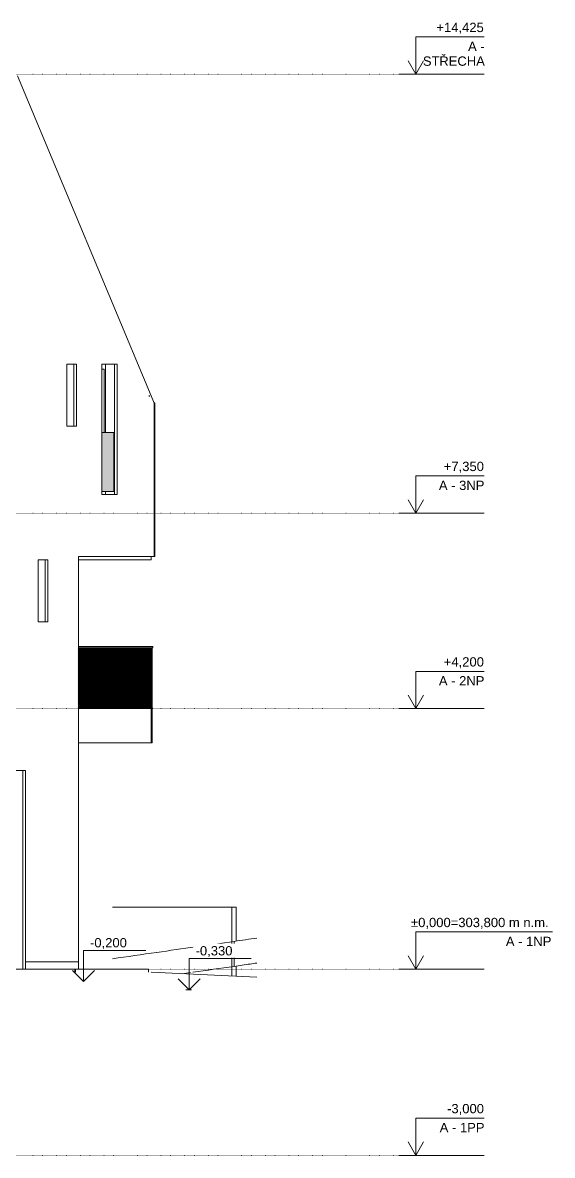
# Model space of a CAD drawing. Header units: millimetres. Extents: x -6736 to 224393, y -6260 to 72638.
# Drawn here: x 22826 to 31360, y -3000 to 15255 of the extents above; entities that cross this region are included whole.
import ezdxf

# ---------------------------------------------------------------- set-up
doc = ezdxf.new("R2010")
doc.units = ezdxf.units.MM
doc.linetypes.add('HA_Dot-S4mm', pattern=[4, 0, -4])
for name, color, linetype, lineweight in [('A-CLNG-____-OTLN', 9, 'Continuous', 9), ('A-DETL-____-OTLN', 9, 'Continuous', 25), ('A-DETL-____-THIN', 9, 'Continuous', 9), ('A-FLOR-____-OTLN', 9, 'Continuous', 9), ('A-FLOR-HRAL-OTLN', 9, 'Continuous', 9), ('A-FLOR-LEVL-OTLN', 9, 'Continuous', 9), ('A-GLAZ-____-OTLN', 9, 'Continuous', 5), ('A-WALL-____-OTLN', 9, 'Continuous', 9), ('G-____-____-DIMS', 9, 'Continuous', 5)]:
    doc.layers.add(name, color=color, linetype=linetype, lineweight=lineweight)
doc.styles.add('Arial', font='arial.ttf', dxfattribs={"height": 150})

# ---------------------------------------------------------------- blocks, each defined once
blk = doc.blocks.new('HA_WD_SinglePanel - 1000x2100-2168132-A_pohled jižní_DPS pohled')
at = {"layer": 'A-GLAZ-____-OTLN', "color": 250}
for p, q in [((24160, 8650), (24160, 9750)), ((24102, 9670), (24140, 9670)), ((24140, 9670), (24140, 8650)), ((24160, 7650), (24160, 7700))]:
    blk.add_line(p, q, dxfattribs=at)
blk = doc.blocks.new('Railing - 40 x12 mm-V6-A_pohled jižní_DPS pohled')
at = {"layer": 'A-FLOR-HRAL-OTLN'}
for points in [[(24909, 4205), (24909, 5180), (24893, 5180), (24893, 4205)], [(24912, 4205), (24912, 5180), (24909, 5180), (24909, 4205)]]:
    blk.add_hatch(color=256, dxfattribs=at).paths.add_polyline_path(points)
at = {"layer": 'A-FLOR-HRAL-OTLN', "color": 7}
for p, q in [((24912, 5180), (24909, 5180)), ((24909, 5180), (24909, 4205)), ((24912, 4205), (24912, 5180)), ((24909, 4205), (24912, 4205))]:
    blk.add_line(p, q, dxfattribs=at)
blk = doc.blocks.new('Railing - Railing-1473541-A_pohled jižní_DPS pohled')
at = {"layer": 'A-FLOR-HRAL-OTLN'}
blk.add_hatch(color=256, dxfattribs=at).paths.add_polyline_path([(24924, 4200), (24924, 4205), (23725, 4205), (23725, 4200), (24898, 4200)])
at = {"layer": 'A-FLOR-HRAL-OTLN', "color": 7}
for p, q in [((23725, 4205), (24280, 4205)), ((24281, 4205), (24924, 4205)), ((24924, 4200), (24898, 4200)), ((24924, 4200), (24924, 4205))]:
    blk.add_line(p, q, dxfattribs=at)
for p in [(-1180, 0), (-1161, 0), (-1142, 0), (-1123, 0), (-1104, 0), (-1085, 0), (-1066, 0), (-1047, 0), (-1028, 0), (-1009, 0), (-990, 0), (-971, 0), (-952, 0), (-933, 0), (-914, 0), (-894, 0), (-875, 0), (-856, 0), (-837, 0), (-818, 0), (-799, 0), (-780, 0), (-761, 0), (-742, 0), (-723, 0), (-704, 0), (-685, 0), (-666, 0), (-647, 0), (-628, 0), (-609, 0), (-590, 0), (-571, 0), (-552, 0), (-533, 0), (-514, 0), (-495, 0), (-476, 0), (-457, 0), (-438, 0), (-419, 0), (-400, 0), (-381, 0), (-362, 0), (-343, 0), (-324, 0), (-305, 0), (-285, 0), (-266, 0), (-247, 0), (-228, 0), (-209, 0), (-190, 0), (-171, 0), (-152, 0), (-133, 0), (-114, 0), (-95, 0), (-76, 0), (-57, 0), (-38, 0), (-19, 0), (0, 0)]:
    blk.add_blockref('Railing - 40 x12 mm-V6-A_pohled jižní_DPS pohled', p)
blk = doc.blocks.new('Top Rail Type - Top Rail_Internal_-1473574-A_pohled jižní_DPS pohled')
at = {"layer": 'A-FLOR-HRAL-OTLN'}
blk.add_hatch(color=256, dxfattribs=at).paths.add_polyline_path([(24538, 5180), (24924, 5180), (24924, 5200), (23725, 5200), (23725, 5180), (24280, 5180)])
at = {"layer": 'A-FLOR-HRAL-OTLN', "color": 7}
for p, q in [((24924, 5200), (23725, 5200)), ((24280, 5180), (23725, 5180)), ((24924, 5180), (24281, 5180)), ((24924, 5180), (24924, 5200))]:
    blk.add_line(p, q, dxfattribs=at)
blk = doc.blocks.new('Railing - Railing-1653329-A_pohled jižní_DPS pohled')
at = {"layer": 'A-FLOR-HRAL-OTLN'}
blk.add_hatch(color=256, dxfattribs=at).paths.add_polyline_path([(24296, 7700), (24296, 8650), (24102, 8650), (24102, 7700)])
at = {"layer": 'A-FLOR-HRAL-OTLN', "color": 7}
for p, q in [((24102, 8650), (24296, 8650)), ((24296, 8650), (24296, 7700)), ((24102, 7700), (24296, 7700))]:
    blk.add_line(p, q, dxfattribs=at)
blk = doc.blocks.new('185-01_OBJEKT A_Central_rvt-1-A_pohled jižní_DPS pohled')
at = {"layer": 'A-CLNG-____-OTLN', "color": 7}
for p, q in [((24898, 6600), (23725, 6600)), ((24898, 6650), (24898, 6600))]:
    blk.add_line(p, q, dxfattribs=at)
at = {"layer": 'A-DETL-____-OTLN', "color": 10}
blk.add_line((24875, 9235), (24857, 9235), dxfattribs=at)
at = {"layer": 'A-FLOR-____-OTLN', "color": 7}
for p in [(23725, 0), (24853, -50)]:
    blk.add_line(p, (24853, 0), dxfattribs=at)
at = {"layer": 'A-WALL-____-OTLN', "color": 7}
for p, q in [((24949, 9111), (22745, 14398)), ((23540, 8750), (23540, 9750)), ((23540, 9750), (23694, 9750)), ((23651, 9750), (23651, 8750)), ((23651, 8750), (23651, 9750)), ((23694, 9750), (23694, 8750)), ((24102, 7650), (24102, 9750)), ((24102, 9750), (24349, 9750)), ((24306, 7650), (24306, 9750)), ((24306, 9750), (24306, 7650)), ((24349, 9750), (24349, 7650)), ((24944, 9128), (24941, 9128)), ((24944, 6650), (24944, 9128)), ((24944, 9128), (24956, 9128)), ((24956, 9128), (24956, 6650)), ((24949, 6650), (24949, 9111)), ((23694, 8750), (23540, 8750)), ((24349, 7650), (24102, 7650)), ((23076, 5600), (23076, 6600)), ((23076, 6600), (23231, 6600)), ((23187, 6600), (23187, 5600)), ((23187, 5600), (23187, 6600)), ((23231, 6600), (23231, 5600)), ((23725, 4200), (23725, 6650)), ((23725, 6650), (24949, 6650)), ((24956, 6650), (24944, 6650)), ((23231, 5600), (23076, 5600)), ((24911, 4200), (24911, 3650)), ((23725, 0), (23725, 3650)), ((24898, 3650), (24908, 3650)), ((24911, 3650), (24908, 3650)), ((22622, 3200), (22869, 3200)), ((22826, 3200), (22826, 0)), ((22826, 0), (22826, 3200)), ((22869, 3200), (22869, 0)), ((22826, 0), (22622, 0)), ((22869, 0), (22826, 0)), ((22869, 0), (23725, 0)), ((23667, -50), (23667, 0)), ((23667, -50), (23667, 0)), ((23678, 0), (23678, -50))]:
    blk.add_line(p, q, dxfattribs=at)
at = {"layer": 'A-FLOR-HRAL-OTLN', "lineweight": 9}
for name in ['Railing - Railing-1653329-A_pohled jižní_DPS pohled', 'Railing - Railing-1473541-A_pohled jižní_DPS pohled', 'Top Rail Type - Top Rail_Internal_-1473574-A_pohled jižní_DPS pohled']:
    blk.add_blockref(name, (0, 0), dxfattribs=at)
at = {"layer": 'A-GLAZ-____-OTLN', "lineweight": 9}
blk.add_blockref('HA_WD_SinglePanel - 1000x2100-2168132-A_pohled jižní_DPS pohled', (0, 0), dxfattribs=at)
blk = doc.blocks.new('Ramp - Ramp-2024211-A_pohled jižní_DPS pohled')
at = {"layer": 'A-FLOR-LEVL-OTLN'}
blk.add_line((26234, 46), (26234, 449), dxfattribs=at)
blk.add_open_spline([(24273, 169), (24510, 203), (25164, 296), (25818, 390), (26234, 449)], degree=3, knots=[-0.1745538, -0.1745538, -0.1745538, -0.1745538, -0.1111111, 0, 0, 0, 0], dxfattribs=at)
for points in [[(26234, 449), (26357, 467), (26480, 485), (26601, 502)], [(26234, 46), (26012, 14), (25791, -17), (25570, -49)], [(26362, 65), (26319, 59), (26277, 52), (26234, 46)], [(26489, 83), (26447, 77), (26404, 71), (26362, 65)], [(26601, 99), (26564, 94), (26527, 88), (26489, 83)], [(25532, -54), (25487, -61), (25442, -67), (25397, -74)]]:
    blk.add_open_spline(points, degree=3, dxfattribs=at)
blk = doc.blocks.new('Level - _0_000-367059-A_pohled jižní_DPS pohled')
at = {"layer": 'A-FLOR-LEVL-OTLN'}
for p, q in [((29160, 600), (29160, 0)), ((31360, 600), (29160, 600)), ((29160, 0), (29035, 217)), ((29160, 0), (29285, 217)), ((30260, 0), (28885, 0))]:
    blk.add_line(p, q, dxfattribs=at)
blk = doc.blocks.new('Level - Generic Level-367061-A_pohled jižní_DPS pohled')
at = {"layer": 'A-FLOR-LEVL-OTLN'}
for p, q in [((30260, 7950), (29160, 7950)), ((29160, 7950), (29160, 7350)), ((29160, 7350), (29035, 7567)), ((29160, 7350), (29285, 7567)), ((30260, 7350), (28885, 7350))]:
    blk.add_line(p, q, dxfattribs=at)
blk = doc.blocks.new('Spot Elevations - Default-792506-A_pohled jižní_DPS pohled')
at = {"layer": 'G-____-____-DIMS', "lineweight": 9}
for p, q in [((16211, 450), (15211, 450)), ((15211, 450), (15211, -50)), ((15034, 127), (15211, -50)), ((15211, -50), (15387, 127))]:
    blk.add_line(p, q, dxfattribs=at)

msp = doc.modelspace()

# ---------------------------------------------------------------- linework, layer by layer
at = {"layer": 'A-DETL-____-THIN'}
for p, q in [((24898, 4200), (23725, 4200)), ((23725, 4200), (23725, 3650)), ((24898, 3650), (24898, 4200)), ((23725, 3650), (24898, 3650)), ((22869, 120), (23725, 120)), ((26601, -130), (24898, -50))]:
    msp.add_line(p, q, dxfattribs=at)
at = {"layer": 'A-FLOR-LEVL-OTLN', "linetype": 'HA_Dot-S4mm', "lineweight": 5}
for p, q in [((-4080, 14425), (29160, 14425)), ((-4080, 7350), (29160, 7350)), ((-4080, 4200), (29160, 4200)), ((-4080, -3000), (29160, -3000))]:
    msp.add_line(p, q, dxfattribs=at)
at = {"layer": 'A-FLOR-LEVL-OTLN', "linetype": 'HA_Dot-S4mm'}
msp.add_line((-4080, 0), (29160, 0), dxfattribs=at)
at = {"layer": 'A-WALL-____-OTLN'}
for p, q in [((26268, 1000), (24273, 1000)), ((26194, -111), (26194, 1000)), ((26268, 1000), (26268, 454)), ((26268, 45), (26268, -114))]:
    msp.add_line(p, q, dxfattribs=at)
at = {"layer": 'G-____-____-DIMS', "lineweight": 9}
for p, q in [((23808, -200), (23807, -200)), ((25453, -330), (25544, -330)), ((25544, -330), (25508, -330))]:
    msp.add_line(p, q, dxfattribs=at)

# ---------------------------------------------------------------- block references
at = {"lineweight": 5}
msp.add_blockref('185-01_OBJEKT A_Central_rvt-1-A_pohled jižní_DPS pohled', (0, 0), dxfattribs=at)
at = {"layer": 'A-FLOR-LEVL-OTLN'}
for name, p in [('Level - Generic Level-367061-A_pohled jižní_DPS pohled', (0, 7075)), ('Level - Generic Level-367061-A_pohled jižní_DPS pohled', (0, 0)), ('Level - Generic Level-367061-A_pohled jižní_DPS pohled', (0, -3150)), ('Level - _0_000-367059-A_pohled jižní_DPS pohled', (0, 0)), ('Ramp - Ramp-2024211-A_pohled jižní_DPS pohled', (0, 0)), ('Level - Generic Level-367061-A_pohled jižní_DPS pohled', (0, -10350))]:
    msp.add_blockref(name, p, dxfattribs=at)
at = {"layer": 'G-____-____-DIMS', "lineweight": 9}
for p in [(8597, -150), (10298, -280)]:
    msp.add_blockref('Spot Elevations - Default-792506-A_pohled jižní_DPS pohled', p, dxfattribs=at)

# ---------------------------------------------------------------- texts
at = {"layer": 'A-FLOR-LEVL-OTLN', "lineweight": 5, "char_height": 150, "attachment_point": 1, "style": 'Arial'}
for s, insert, width in [('+14,425', (29492, 15253), 945.99), ('A -', (30002, 14948), 328.69), ('ST', (29274, 14710), 320.67), ('ŘECHA', (29539, 14710), 889.87), ('+7,350', (29611, 8178), 801.69), ('A - 3NP', (29532, 7873), 897.89), ('+4,200', (29611, 5028), 801.69), ('A - 2NP', (29532, 4723), 897.89), ('±0,000=303,800 m n.m.', (29083, 828), 2749.79), ('A - 1NP', (30611, 523), 897.89), ('-3,000', (29664, -2172), 737.55), ('A - 1PP', (29545, -2477), 881.86)]:
    msp.add_mtext(s, dxfattribs=dict(at, insert=insert, width=width))

# ---------------------------------------------------------------- next in the draw order: texts
at = {"layer": 'G-____-____-DIMS', "lineweight": 9, "char_height": 150, "width": 710.69, "attachment_point": 1, "line_spacing_factor": 0.941778, "style": 'Arial', "bg_fill": 3, "box_fill_scale": 1.25, "bg_fill_color": 256, "bg_fill_true_color": 13158600, "bg_fill_transparency": 0}
for s, insert in [('-0,200', (23911, 502)), ('-0,330', (25612, 372))]:
    msp.add_mtext(s, dxfattribs=dict(at, insert=insert))

doc.saveas('drawing.dxf')
